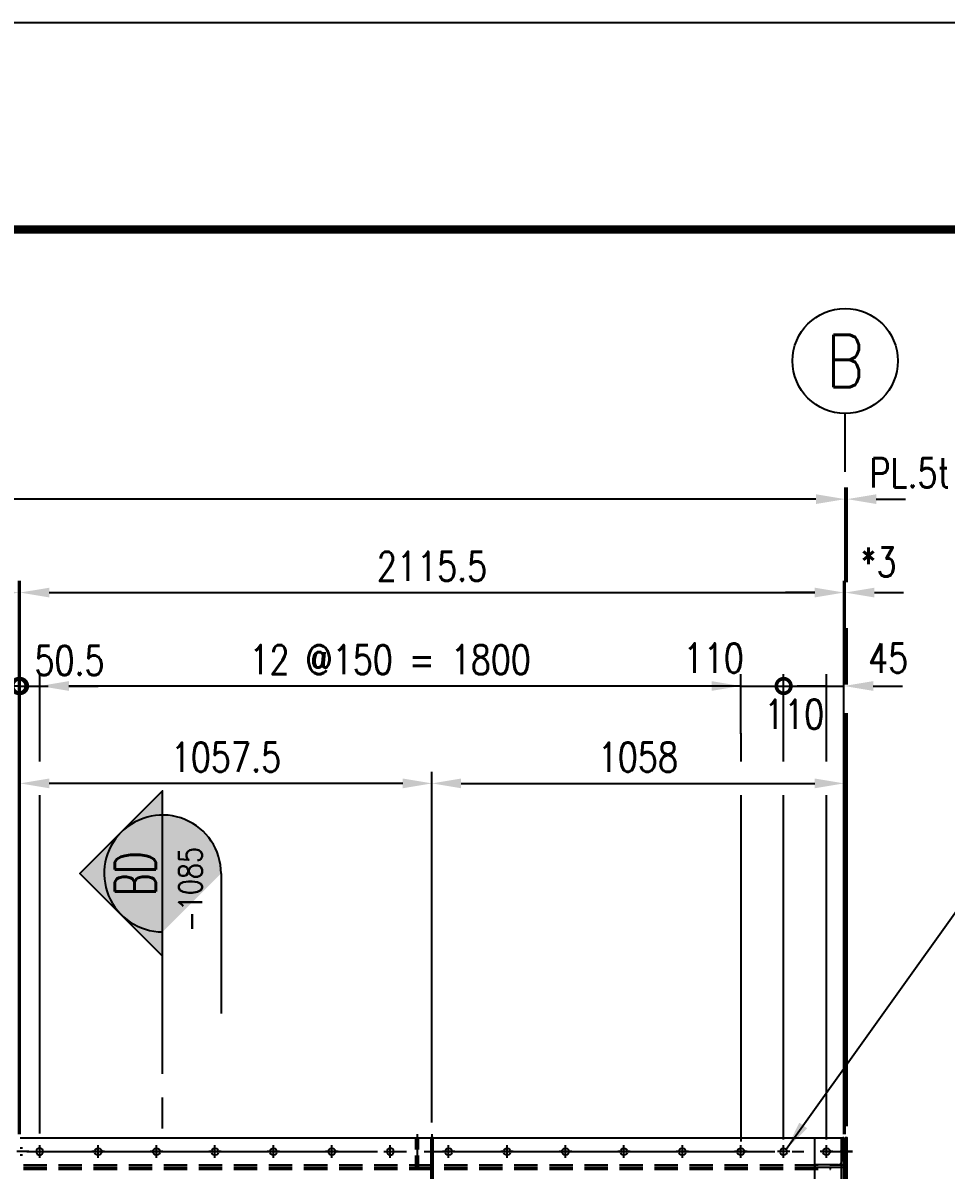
# Model space of a CAD drawing. Header units: millimetres. Extents: x 0 to 232280, y -26939 to 23794.
# Drawn here: x 12831 to 15201, y -5757 to -2810 of the extents above; entities that cross this region are included whole.
import ezdxf
from ezdxf.enums import TextEntityAlignment as Align

# ---------------------------------------------------------------- set-up
doc = ezdxf.new("R2010")
doc.units = ezdxf.units.MM
doc.header["$LTSCALE"] = 30
doc.linetypes.add('JNK-CENTER', pattern=[34, 30, -1.5, 1, -1.5])
doc.linetypes.add('JNK-HIDDEN', pattern=[3, 2, -1])
for name, color, linetype in [('CEN-R', 1, 'JNK-CENTER'), ('CON-C', 4, 'Continuous'), ('CON-G', 3, 'Continuous'), ('CON-W', 7, 'Continuous'), ('CON-Y', 2, 'Continuous'), ('conL-g', 3, 'Continuous'), ('Dim-W', 7, 'Continuous'), ('HID-Y', 2, 'JNK-HIDDEN'), ('STL-OBJT', 7, 'Continuous')]:
    doc.layers.add(name, color=color, linetype=linetype)
doc.styles.add('SIMPLEX', font='simplex.shx', dxfattribs={"width": 0.8})
doc.dimstyles.new('DIM30', dxfattribs={"dimscale": 30, "dimtxt": 2.5, "dimasz": 2.5, "dimexe": 1, "dimexo": 1, "dimgap": 1, "dimtad": 1, "dimdec": 0, "dimdsep": 46, "dimtxsty": 'SIMPLEX', "dimcen": 0, "dimclrd": 7, "dimclre": 7, "dimclrt": 2, "dimadec": 1, "dimazin": 2, "dimtfac": 1, "dimtdec": 0, "dimtix": 1, "dimtmove": 2, "dimatfit": 0, "dimfxl": 1, "dimtolj": 1, "dimtzin": 0, "dimarcsym": 0})
doc.dimstyles.new('DIM40', dxfattribs={"dimscale": 40, "dimtxt": 2.5, "dimasz": 2.5, "dimexe": 1, "dimexo": 1, "dimgap": 1, "dimtad": 1, "dimdec": 0, "dimdsep": 46, "dimtxsty": 'SIMPLEX', "dimcen": 0, "dimclrd": 7, "dimclre": 7, "dimclrt": 2, "dimadec": 1, "dimazin": 2, "dimtfac": 1, "dimtdec": 0, "dimtix": 1, "dimtmove": 2, "dimatfit": 2, "dimfxl": 1, "dimtolj": 1, "dimtzin": 0, "dimarcsym": 1})

# ---------------------------------------------------------------- blocks, each defined once
blk = doc.blocks.new('TITLE')
at = {"color": 7}
blk.add_line((841, 594.8536585365848), (0, 594.8536585365848), dxfattribs=at)
at = {"color": 7, "const_width": 0.7073170731707307}
blk.add_lwpolyline([(823.3170731707312, 577.1707317073162), (27.93902439025055, 577.1707317073162)], dxfattribs=at)
blk = doc.blocks.new('A$C6C3D49BA')
at = {"layer": 'CEN-R'}
blk.add_line((3.492459654808044e-10, 13.97431773116114), (-1.164153218269348e-10, -17.53422687383136), dxfattribs=at)
at = {"layer": 'HID-Y'}
for p, q in [((-8.99999999976717, -9.313225746154785e-10), (-9, -4.999999999825377)), ((9.000000000116415, -8.731149137020111e-10), (9.000000000349246, -4.999999999825377))]:
    blk.add_line(p, q, dxfattribs=at)
blk = doc.blocks.new('A$C27160668')
at = {"layer": 'CEN-R'}
blk.add_line((3.492459654808044e-10, -12.9743177323835), (-1.164153218269348e-10, 18.534226872609), dxfattribs=at)
at = {"layer": 'HID-Y'}
for p, q in [((-8.999999999883585, 5.820766091346741e-11), (-9, 5.999999998603016)), ((9, 0), (9.000000000349246, 5.999999998603016))]:
    blk.add_line(p, q, dxfattribs=at)
blk = doc.blocks.new('A$C2FEE125F')
at = {"layer": 'CEN-R'}
for p, q in [((-16.02568226856238, 0), (16.02568226856238, 0)), ((0, 16.02568226856238), (0, -16.02568226856238))]:
    blk.add_line(p, q, dxfattribs=at)
at = {"layer": 'conL-g'}
blk.add_circle((0, 0), 9, dxfattribs=at)
blk = doc.blocks.new('A$C0E622BE6')
at = {"layer": 'CEN-R'}
blk.add_line((2.328306436538696e-10, 13.9743177308701), (-3.492459654808044e-10, -17.5342268741224), dxfattribs=at)
at = {"layer": 'HID-Y'}
for p, q in [((-8.999999999883585, -3.000000001222361), (-9.000000000116415, -8.999999999941792)), ((9, -3.000000001164153), (9, -9))]:
    blk.add_line(p, q, dxfattribs=at)
blk = doc.blocks.new('SECMARK1')
at = {"layer": 'CON-Y'}
h = blk.add_hatch(color=256, dxfattribs=at)
edge = h.paths.add_edge_path()
edge.add_line((21.82666666666668, 7.071067811865485), (18.29113276073393, 3.535533905932776))
edge.add_arc((21.82666666666668, 4.707345624410664e-14), 5.000000000000002, 44.99999999999977, 135.0000000000001, ccw=False)
edge.add_line((25.36220057259943, 3.535533905932773), (21.82666666666668, 7.071067811865485))
h = blk.add_hatch(color=256, dxfattribs=at)
edge = h.paths.add_edge_path()
edge.add_line((14.75559885480128, 4.707345624410664e-14), (16.82666666666668, 1.689559442740931e-14))
edge.add_arc((21.82666666666668, 4.618527782440651e-14), 5, 135.0000000000001, 180.0000000000003, ccw=False)
edge.add_line((18.29113276073393, 3.535533905932776), (14.75559885480128, 4.707345624410664e-14))
edge = h.paths.add_edge_path()
edge.add_arc((21.82666666666668, 4.736951571734001e-14), 5, 270, 540.0000000000005)
h = blk.add_hatch(color=256, dxfattribs=at)
edge = h.paths.add_edge_path()
edge.add_line((26.82666666666668, 4.332076805060308e-14), (28.89773447853207, 4.736951571734001e-14))
edge.add_line((28.89773447853207, 4.736951571734001e-14), (25.36220057259943, 3.535533905932773))
edge.add_arc((21.82666666666668, 4.951594689828198e-14), 5, -1.1368683772161603e-13, 44.999999999999716, ccw=False)
at = {"layer": 'CON-C'}
blk.add_line((0, 0), (2.633333333333307, 0), dxfattribs=at)
blk.add_lwpolyline([(4.666666666666639, 0), (28.89773447853207, 4.736951571734001e-14), (21.82666666666668, 7.071067811865485), (14.75559885480128, 4.736951571734001e-14)], dxfattribs=at)
at = {"layer": 'CON-Y'}
blk.add_line((21.82666666666668, -4.999999999999953), (9.823333333333341, -4.999999999999953), dxfattribs=at)
blk.add_arc((21.82666666666668, 4.736951571734001e-14), 5, 270, 180.0000000000004, dxfattribs=at)
at = {"layer": 'CON-C', "style": 'SIMPLEX', "width": 0.8}
blk.add_attdef('TAG', text='', height=3.5, dxfattribs=at).set_placement((21.80333333333334, 0.5800000000000568), align=Align.CENTER)
at = {"layer": 'CON-Y', "style": 'SIMPLEX', "width": 0.8}
blk.add_attdef('H0000-0000', text='', height=2, dxfattribs=at).set_placement((24.66333333333334, -3.379999999999943), align=Align.RIGHT)
blk = doc.blocks.new('*D690')
at = {"layer": 'DEFPOINTS', "color": 0, "transparency": 16777216}
for p in [(6739.587615544595, -4033.583586955228), (6739.587615544595, -4049.36094676828), (14941.58761476717, -5694.550472429928)]:
    blk.add_point(p, dxfattribs=at)
at = {"layer": 'Dim-W', "color": 7, "lineweight": -2, "transparency": 16777216}
for p, q in [((6739.587615544595, -4019.36094676828), (6739.587615544595, -4003.583586955228)), ((14941.58761476717, -4297.487635298839), (14941.58761476717, -4003.583586955228)), ((14866.58761476717, -4033.583586955228), (6814.587615544595, -4033.583586955228)), ((14941.58761476717, -4509.616268846803), (14941.58761476717, -4344.77523529073)), ((14941.58761476717, -5664.550472429928), (14941.58761476717, -4583.187080169606))]:
    blk.add_line(p, q, dxfattribs=at)
at = {"layer": 'Dim-W', "color": 7, "transparency": 16777216}
for points in [[(6814.587615544595, -4021.083586955228), (6814.587615544595, -4046.083586955228), (6739.587615544595, -4033.583586955228)], [(14866.58761476717, -4021.083586955228), (14866.58761476717, -4046.083586955228), (14941.58761476717, -4033.583586955228)]]:
    blk.add_solid(points, dxfattribs=at)
at = {"layer": 'Dim-W', "color": 2, "transparency": 16777216, "insert": (10914.58964577941, -3964.2286342388), "char_height": 75, "attachment_point": 5, "style": 'SIMPLEX'}
blk.add_mtext('\\A1;8202', dxfattribs=at)
blk = doc.blocks.new('col-line')
at = {"layer": 'CON-Y'}
blk.add_line((0, 3), (0, 8), dxfattribs=at)
blk.add_circle((0, 12.5), 4.5, dxfattribs=at)
at = {"layer": 'CON-C', "style": 'SIMPLEX', "width": 0.8}
blk.add_attdef('1', text='', height=4.5, dxfattribs=at).set_placement((0, 12.5), align=Align.MIDDLE_CENTER)
blk = doc.blocks.new('*D709')
at = {"layer": 'DEFPOINTS', "color": 0, "transparency": 16777216}
for p in [(12820.08761476696, -4273.583580192793), (12820.08761476696, -5694.550468429416), (12823.08761476696, -5694.550468431584)]:
    blk.add_point(p, dxfattribs=at)
at = {"layer": 'Dim-W', "color": 7, "lineweight": -2, "transparency": 16777216}
for p, q in [((12820.08761476696, -5664.550468429416), (12820.08761476696, -4243.583580192793)), ((12823.08761476696, -5664.550468431584), (12823.08761476696, -4243.583580192793)), ((12745.08761476696, -4273.583580192793), (12670.08761476696, -4273.583580192793)), ((12823.08761476696, -4273.583580192793), (12820.08761476696, -4273.583580192793)), ((12898.08761476696, -4273.583580192793), (12973.08761476696, -4273.583580192793))]:
    blk.add_line(p, q, dxfattribs=at)
at = {"layer": 'Dim-W', "color": 7, "transparency": 16777216}
for points in [[(12745.08761476696, -4261.083580192793), (12745.08761476696, -4286.083580192793), (12820.08761476696, -4273.583580192793)], [(12898.08761476696, -4261.083580192793), (12898.08761476696, -4286.083580192793), (12823.08761476696, -4273.583580192793)]]:
    blk.add_solid(points, dxfattribs=at)
at = {"layer": 'Dim-W', "color": 2, "transparency": 16777216, "insert": (12750.26367468876, -4194.833580192793), "char_height": 75, "attachment_point": 5, "style": 'SIMPLEX'}
blk.add_mtext('\\A1;*3', dxfattribs=at)
blk = doc.blocks.new('_DotSmall')
at = {"color": 0, "linetype": 'ByBlock', "const_width": 0.5}
blk.add_lwpolyline([(-0.0625, 0, 1), (0.0625, 0, 1)], format="xyb", close=True, dxfattribs=at)
blk = doc.blocks.new('*D710')
at = {"layer": 'DEFPOINTS', "color": 0, "transparency": 16777216}
for p in [(12873.58761476724, -4513.583573427521), (12823.08761475121, -5674.550473632111), (12873.58761476724, -5693.52478723135)]:
    blk.add_point(p, dxfattribs=at)
at = {"layer": 'Dim-W', "color": 7, "lineweight": -2, "transparency": 16777216}
for p, q in [((12823.08761475121, -5644.550473632111), (12823.08761475121, -4483.583573427521)), ((12873.58761476724, -4707.504896410301), (12873.58761476724, -4483.583573427521)), ((12823.08761475121, -4513.583573427521), (12748.08761475121, -4513.583573427521)), ((12823.08761475121, -4513.583573427521), (12873.58761476724, -4513.583573427521)), ((12948.58761476724, -4513.583573427521), (13023.58761476724, -4513.583573427521)), ((12873.58761476724, -5663.52478723135), (12873.58761476724, -4794.090362687562))]:
    blk.add_line(p, q, dxfattribs=at)
at = {"layer": 'Dim-W', "color": 7, "transparency": 16777216}
blk.add_solid([(12948.58761476724, -4501.083573427521), (12948.58761476724, -4526.083573427521), (12873.58761476724, -4513.583573427521)], dxfattribs=at)
at = {"layer": 'Dim-W', "color": 7, "lineweight": -2, "transparency": 16777216, "xscale": 75, "yscale": 75, "zscale": 75}
blk.add_blockref('_DotSmall', (12823.08761475121, -4513.583573427521), dxfattribs=at)
at = {"layer": 'Dim-W', "color": 2, "transparency": 16777216, "insert": (12950.33039222156, -4448.046859438567), "char_height": 75, "attachment_point": 5, "style": 'SIMPLEX'}
blk.add_mtext('\\A1;50.5', dxfattribs=at)
blk = doc.blocks.new('*D711')
at = {"layer": 'DEFPOINTS', "color": 0, "transparency": 16777216}
for p in [(12731.08761476713, -4513.583573427521), (12820.08761476696, -5674.550473632111), (12731.08761476713, -5693.524787278147)]:
    blk.add_point(p, dxfattribs=at)
at = {"layer": 'Dim-W', "color": 7, "lineweight": -2, "transparency": 16777216}
for p, q in [((12731.08761476713, -4707.504896410301), (12731.08761476713, -4483.583573427521)), ((12820.08761476696, -5644.550473632111), (12820.08761476696, -4483.583573427521)), ((12731.08761476713, -4513.583573427521), (12656.08761476713, -4513.583573427521)), ((12820.08761476696, -4513.583573427521), (12731.08761476713, -4513.583573427521)), ((12820.08761476696, -4513.583573427521), (12895.08761476696, -4513.583573427521)), ((12731.08761476713, -5663.524787278147), (12731.08761476713, -4794.090362687562))]:
    blk.add_line(p, q, dxfattribs=at)
at = {"layer": 'Dim-W', "color": 7, "lineweight": -2, "transparency": 16777216, "xscale": 75, "yscale": 75, "zscale": 75, "rotation": 180}
blk.add_blockref('_DotSmall', (12820.08761476696, -4513.583573427521), dxfattribs=at)
at = {"layer": 'Dim-W', "color": 2, "transparency": 16777216, "insert": (12672.07348662215, -4580.904020759766), "char_height": 75, "attachment_point": 5, "style": 'SIMPLEX'}
blk.add_mtext('\\A1;89', dxfattribs=at)
blk = doc.blocks.new('_None')
blk = doc.blocks.new('*D712')
at = {"layer": 'DEFPOINTS', "color": 0, "transparency": 16777216}
for p in [(14938.58761476694, -4273.58356801531), (12823.08761476697, -5694.550461608349), (14938.58761476694, -5694.550458899283)]:
    blk.add_point(p, dxfattribs=at)
at = {"layer": 'Dim-W', "color": 7, "lineweight": -2, "transparency": 16777216}
for p, q in [((12823.08761476697, -5664.550461608349), (12823.08761476697, -4243.58356801531)), ((14938.58761476694, -5664.550458899283), (14938.58761476694, -4243.58356801531)), ((12898.08761476697, -4273.58356801531), (14863.58761476694, -4273.58356801531))]:
    blk.add_line(p, q, dxfattribs=at)
at = {"layer": 'Dim-W', "color": 7, "transparency": 16777216}
for points in [[(12898.08761476697, -4261.08356801531), (12898.08761476697, -4286.08356801531), (12823.08761476697, -4273.58356801531)], [(14863.58761476694, -4261.08356801531), (14863.58761476694, -4286.08356801531), (14938.58761476694, -4273.58356801531)]]:
    blk.add_solid(points, dxfattribs=at)
at = {"layer": 'Dim-W', "color": 2, "transparency": 16777216, "insert": (13880.83761476696, -4206.08356801531), "char_height": 75, "attachment_point": 5, "style": 'SIMPLEX'}
blk.add_mtext('\\A1;2115.5', dxfattribs=at)
blk = doc.blocks.new('*D713')
at = {"layer": 'DEFPOINTS', "color": 0, "transparency": 16777216}
for p in [(14941.58761476697, -4273.583568012353), (14938.58761476694, -5694.550458899283), (14941.58761476697, -5694.550458899283)]:
    blk.add_point(p, dxfattribs=at)
at = {"layer": 'Dim-W', "color": 7, "lineweight": -2, "transparency": 16777216}
for p, q in [((14938.58761476694, -5664.550458899283), (14938.58761476694, -4243.583568012353)), ((14941.58761476697, -4297.487621768192), (14941.58761476697, -4243.583568012353)), ((14863.58761476694, -4273.583568012353), (14788.58761476694, -4273.583568012353)), ((14938.58761476694, -4273.583568012353), (14941.58761476697, -4273.583568012353)), ((15016.58761476697, -4273.583568012353), (15091.58761476697, -4273.583568012353)), ((14941.58761476697, -4509.616268846803), (14941.58761476697, -4344.775221760081)), ((14941.58761476697, -5664.550458899283), (14941.58761476697, -4583.187080169606))]:
    blk.add_line(p, q, dxfattribs=at)
at = {"layer": 'Dim-W', "color": 7, "transparency": 16777216}
for points in [[(14863.58761476694, -4261.083568012353), (14863.58761476694, -4286.083568012353), (14938.58761476694, -4273.583568012353)], [(15016.58761476697, -4261.083568012353), (15016.58761476697, -4286.083568012353), (14941.58761476697, -4273.583568012353)]]:
    blk.add_solid(points, dxfattribs=at)
at = {"layer": 'Dim-W', "color": 2, "transparency": 16777216, "insert": (15027.55001837729, -4195.131101676154), "char_height": 75, "attachment_point": 5, "style": 'SIMPLEX'}
blk.add_mtext('\\A1;*3', dxfattribs=at)
blk = doc.blocks.new('*D714')
at = {"layer": 'DEFPOINTS', "color": 0, "transparency": 16777216}
for p in [(12873.58761476724, -4513.583573427521), (14673.58761476724, -4664.937134975418), (12873.58761476724, -5693.52478723135)]:
    blk.add_point(p, dxfattribs=at)
at = {"layer": 'Dim-W', "color": 7, "lineweight": -2, "transparency": 16777216}
for p, q in [((12873.58761476724, -4707.504896410301), (12873.58761476724, -4483.583573427521)), ((14673.58761476724, -4634.937134975418), (14673.58761476724, -4483.583573427521)), ((14598.58761476724, -4513.583573427521), (12948.58761476724, -4513.583573427521)), ((12873.58761476724, -5663.52478723135), (12873.58761476724, -4833.207081373741))]:
    blk.add_line(p, q, dxfattribs=at)
at = {"layer": 'Dim-W', "color": 7, "transparency": 16777216}
for points in [[(12948.58761476724, -4501.083573427521), (12948.58761476724, -4526.083573427521), (12873.58761476724, -4513.583573427521)], [(14598.58761476724, -4501.083573427521), (14598.58761476724, -4526.083573427521), (14673.58761476724, -4513.583573427521)]]:
    blk.add_solid(points, dxfattribs=at)
at = {"layer": 'Dim-W', "color": 2, "transparency": 16777216, "insert": (13773.58761476724, -4446.083573427521), "char_height": 75, "attachment_point": 5, "style": 'SIMPLEX'}
blk.add_mtext('\\A1;12 @150 = 1800', dxfattribs=at)
blk = doc.blocks.new('*D715')
at = {"layer": 'DEFPOINTS', "color": 0, "transparency": 16777216}
for p in [(14938.58761476793, -4513.583573424561), (14893.58761476703, -5708.524773924632), (14938.58761476793, -5694.550456193208)]:
    blk.add_point(p, dxfattribs=at)
at = {"layer": 'Dim-W', "color": 7, "lineweight": -2, "transparency": 16777216}
for p, q in [((14893.58761476703, -4707.504896410301), (14893.58761476703, -4483.583573424561)), ((14938.58761476793, -5664.550456193208), (14938.58761476793, -4483.583573424561)), ((14893.58761476703, -4513.583573424561), (14818.58761476703, -4513.583573424561)), ((14893.58761476703, -4513.583573424561), (14938.58761476793, -4513.583573424561)), ((15013.58761476793, -4513.583573424561), (15088.58761476793, -4513.583573424561)), ((14893.58761476703, -5678.524773924632), (14893.58761476703, -4794.090362687562))]:
    blk.add_line(p, q, dxfattribs=at)
at = {"layer": 'Dim-W', "color": 7, "transparency": 16777216}
blk.add_solid([(15013.58761476793, -4501.083573424561), (15013.58761476793, -4526.083573424561), (14938.58761476793, -4513.583573424561)], dxfattribs=at)
at = {"layer": 'Dim-W', "color": 2, "transparency": 16777216, "insert": (15052.11779916397, -4441.849311872224), "char_height": 75, "attachment_point": 5, "style": 'SIMPLEX'}
blk.add_mtext('\\A1;45', dxfattribs=at)
blk = doc.blocks.new('*D716')
at = {"layer": 'DEFPOINTS', "color": 0, "transparency": 16777216}
for p in [(14946.587614767, -4033.583586955228), (14941.587614767, -5674.550468370622), (14946.587614767, -5674.550468370622)]:
    blk.add_point(p, dxfattribs=at)
at = {"layer": 'Dim-W', "color": 7, "lineweight": -2, "transparency": 16777216}
for p, q in [((14941.587614767, -4509.616268846803), (14941.587614767, -4003.583586955228)), ((14946.587614767, -4247.029996396715), (14946.587614767, -4003.583586955228)), ((14866.587614767, -4033.583586955228), (14791.587614767, -4033.583586955228)), ((14941.587614767, -4033.583586955228), (14946.587614767, -4033.583586955228)), ((15021.587614767, -4033.583586955228), (15096.587614767, -4033.583586955228)), ((14946.587614767, -4509.616268846803), (14946.587614767, -4364.742356258434)), ((14941.587614767, -5016.43561361625), (14941.587614767, -4583.187080169606)), ((14946.587614767, -5644.550468370622), (14946.587614767, -4583.187080169606)), ((14941.587614767, -5644.550468370622), (14941.587614767, -5071.502545620107))]:
    blk.add_line(p, q, dxfattribs=at)
at = {"layer": 'Dim-W', "color": 7, "transparency": 16777216}
for points in [[(14866.587614767, -4021.083586955228), (14866.587614767, -4046.083586955228), (14941.587614767, -4033.583586955228)], [(15021.587614767, -4021.083586955228), (15021.587614767, -4046.083586955228), (14946.587614767, -4033.583586955228)]]:
    blk.add_solid(points, dxfattribs=at)
at = {"layer": 'Dim-W', "color": 2, "transparency": 16777216, "insert": (15107.10920110447, -3966.083586955228), "char_height": 75, "attachment_point": 5, "style": 'SIMPLEX'}
blk.add_mtext('\\A1;PL.5t', dxfattribs=at)
blk = doc.blocks.new('*D614')
at = {"layer": 'DEFPOINTS', "color": 0, "transparency": 16777216}
for p in [(14938.58761476694, -4763.733960848209), (14938.58761476694, -4763.733960848194), (13880.58761476696, -5664.550472352625)]:
    blk.add_point(p, dxfattribs=at)
at = {"layer": 'Dim-W', "color": 7, "lineweight": -2, "transparency": 16777216}
for p, q in [((13880.58761476696, -5634.550472352625), (13880.58761476696, -4733.733960848194)), ((13955.58761476696, -4763.733960848194), (14863.58761476694, -4763.733960848194))]:
    blk.add_line(p, q, dxfattribs=at)
at = {"layer": 'Dim-W', "color": 7, "transparency": 16777216}
for points in [[(13955.58761476696, -4751.233960848194), (13955.58761476696, -4776.233960848194), (13880.58761476696, -4763.733960848194)], [(14863.58761476694, -4751.233960848194), (14863.58761476694, -4776.233960848194), (14938.58761476694, -4763.733960848194)]]:
    blk.add_solid(points, dxfattribs=at)
at = {"layer": 'Dim-W', "color": 2, "transparency": 16777216, "insert": (14409.58761476695, -4696.233960848194), "char_height": 75, "attachment_point": 5, "style": 'SIMPLEX'}
blk.add_mtext('\\A1;1058', dxfattribs=at)
blk = doc.blocks.new('*D615')
at = {"layer": 'DEFPOINTS', "color": 0, "transparency": 16777216}
for p in [(12823.08761475121, -4763.733960850783), (12823.08761475121, -5674.550473632111), (13880.58761476696, -5664.550472352625)]:
    blk.add_point(p, dxfattribs=at)
at = {"layer": 'Dim-W', "color": 7, "lineweight": -2, "transparency": 16777216}
for p, q in [((12823.08761475121, -5644.550473632111), (12823.08761475121, -4733.733960850783)), ((13880.58761476696, -5634.550472352625), (13880.58761476696, -4733.733960850783)), ((13805.58761476696, -4763.733960850783), (12898.08761475121, -4763.733960850783))]:
    blk.add_line(p, q, dxfattribs=at)
at = {"layer": 'Dim-W', "color": 7, "transparency": 16777216}
for points in [[(12898.08761475121, -4751.233960850783), (12898.08761475121, -4776.233960850783), (12823.08761475121, -4763.733960850783)], [(13805.58761476696, -4751.233960850783), (13805.58761476696, -4776.233960850783), (13880.58761476696, -4763.733960850783)]]:
    blk.add_solid(points, dxfattribs=at)
at = {"layer": 'Dim-W', "color": 2, "transparency": 16777216, "insert": (13351.83761475909, -4696.233960850783), "char_height": 75, "attachment_point": 5, "style": 'SIMPLEX'}
blk.add_mtext('\\A1;1057.5', dxfattribs=at)
blk = doc.blocks.new('*D718')
at = {"layer": 'DEFPOINTS', "color": 0, "transparency": 16777216}
for p in [(14783.58761476724, -4513.583573427521), (14783.58761476724, -4654.961966892119), (14673.58761476724, -4666.624070701419)]:
    blk.add_point(p, dxfattribs=at)
at = {"layer": 'Dim-W', "color": 7, "lineweight": -2, "transparency": 16777216}
for p, q in [((14673.58761476724, -4636.624070701419), (14673.58761476724, -4483.583573427521)), ((14783.58761476724, -4624.961966892119), (14783.58761476724, -4483.583573427521)), ((14673.58761476724, -4513.583573427521), (14598.58761476724, -4513.583573427521)), ((14673.58761476724, -4513.583573427521), (14783.58761476724, -4513.583573427521)), ((14783.58761476724, -4513.583573427521), (14858.58761476724, -4513.583573427521))]:
    blk.add_line(p, q, dxfattribs=at)
at = {"layer": 'Dim-W', "color": 7, "lineweight": -2, "transparency": 16777216, "xscale": 75, "yscale": 75, "zscale": 75, "rotation": 180}
blk.add_blockref('_DotSmall', (14783.58761476724, -4513.583573427521), dxfattribs=at)
at = {"layer": 'Dim-W', "color": 2, "transparency": 16777216, "insert": (14604.02514629441, -4441.849311875183), "char_height": 75, "attachment_point": 5, "style": 'SIMPLEX'}
blk.add_mtext('\\A1;110', dxfattribs=at)
blk = doc.blocks.new('*D719')
at = {"layer": 'DEFPOINTS', "color": 0, "transparency": 16777216}
for p in [(14893.58761476703, -4513.583573424561), (14893.58761476703, -4654.961966889159), (14783.58761476703, -5708.524773924632)]:
    blk.add_point(p, dxfattribs=at)
at = {"layer": 'Dim-W', "color": 7, "lineweight": -2, "transparency": 16777216}
for p, q in [((14783.58761476703, -4707.504896410301), (14783.58761476703, -4483.583573424561)), ((14893.58761476703, -4624.961966889159), (14893.58761476703, -4483.583573424561)), ((14783.58761476703, -4513.583573424561), (14893.58761476703, -4513.583573424561)), ((14783.58761476703, -5678.524773924632), (14783.58761476703, -4794.090362687562))]:
    blk.add_line(p, q, dxfattribs=at)
at = {"layer": 'Dim-W', "color": 2, "transparency": 16777216, "insert": (14810.56907650214, -4585.985112724706), "char_height": 75, "attachment_point": 5, "style": 'SIMPLEX'}
blk.add_mtext('\\A1;110', dxfattribs=at)

msp = doc.modelspace()

# ---------------------------------------------------------------- hatches: boundary and pattern name
at = {"layer": 'CON-W'}
h = msp.add_hatch(color=256, dxfattribs=at)
h.paths.add_polyline_path([(14938.58761476697, -5709.550471077038), (14932.58761476697, -5709.550471076951), (14932.58761476697, -5700.550471077097), (14938.58761476697, -5700.550471076747)])
h.paths.add_polyline_path([(14938.58761476697, -5718.550471077097), (14932.58761476697, -5718.55047107698), (14932.58761476697, -5709.550471076951), (14938.58761476697, -5709.550471077038)])
h = msp.add_hatch(color=256, dxfattribs=at)
h.paths.add_polyline_path([(14938.58761476697, -5709.550471077038), (14932.58761476697, -5709.550471076951), (14932.58761476697, -5700.550471077097), (14938.58761476697, -5700.550471076747)])
h.paths.add_polyline_path([(14938.58761476697, -5718.550471077097), (14932.58761476697, -5718.55047107698), (14932.58761476697, -5709.550471076951), (14938.58761476697, -5709.550471077038)])
h = msp.add_hatch(color=256, dxfattribs=at)
h.paths.add_polyline_path([(14941.58761476697, -5709.550471077067), (14946.58761476697, -5709.550471077155), (14946.58761476697, -5718.550471076805), (14941.58761476697, -5718.550471077038)])
h.paths.add_polyline_path([(14941.58761476697, -5700.550471076689), (14946.58761476697, -5700.550471076922), (14946.58761476697, -5709.550471077155), (14941.58761476697, -5709.550471077067)])
h = msp.add_hatch(color=256, dxfattribs=at)
h.paths.add_polyline_path([(14941.58761476697, -5709.550471077067), (14946.58761476697, -5709.550471077155), (14946.58761476697, -5718.550471076805), (14941.58761476697, -5718.550471077038)])
h.paths.add_polyline_path([(14941.58761476697, -5700.550471076689), (14946.58761476697, -5700.550471076922), (14946.58761476697, -5709.550471077155), (14941.58761476697, -5709.550471077067)])

# ---------------------------------------------------------------- linework, layer by layer
at = {"layer": 'CEN-R'}
for p, q in [((13842.53762429192, -5664.550472665847), (13842.53762429192, -5749.550472665847)), ((13880.5876147592, -5664.550472353556), (13880.58761475911, -7134.550465588509)), ((6720.613297035401, -5709.550468370615), (14960.56193249927, -5709.550465664544))]:
    msp.add_line(p, q, dxfattribs=at)
at = {"layer": 'CON-G'}
for p, q in [((12823.08761475276, -5674.550473627794), (14938.58761475121, -5674.550471076689)), ((12823.08761475121, -5674.550473632111), (14938.58761475121, -5674.550471076689)), ((14863.58761476706, -6399.550468370879), (14863.58761476697, -5674.550471076689)), ((14932.58761476706, -6399.550468370879), (14932.58761476697, -5674.550471076689)), ((14938.58761476706, -6399.550468370879), (14938.58761476697, -5674.550471076689))]:
    msp.add_line(p, q, dxfattribs=at)
msp.add_lwpolyline([(13877.58761475911, -7124.550465588509), (13883.58761475911, -7124.550465588509), (13883.5876147592, -5674.550472353556), (13877.5876147592, -5674.550472353556)], close=True, dxfattribs=at)
msp.add_lwpolyline([(14946.58761476706, -6399.550468370877), (14946.58761476697, -5674.550471076689), (14941.58761476697, -5674.550471076689), (14941.58761476706, -6399.550468370877)], dxfattribs=at)
at = {"layer": 'Dim-W'}
for p, q in [((14673.58761476724, -4634.937134975418), (14673.58761476724, -4707.504896410301)), ((14673.58761476724, -4794.090362687562), (14673.58761476724, -5683.735819117745))]:
    msp.add_line(p, q, dxfattribs=at)
at = {"layer": 'HID-Y'}
for p, q in [((12832.0876147685, -5743.550470921822), (14938.58761476697, -5743.550471076689)), ((12832.08761476696, -5743.550470926139), (14938.58761476697, -5743.550471076689)), ((12832.0876147685, -5749.550468215748), (14938.58761476697, -5749.550468370615)), ((12832.08761476696, -5749.550468220064), (14938.58761476697, -5749.550468370615)), ((12832.08761476852, -5754.550468215733), (14903.58761476697, -5754.550468370615)), ((12832.08761476697, -5754.55046822005), (14903.58761476697, -5754.550468370615)), ((14903.58761476697, -5754.550468370615), (14903.58761476697, -5749.550468370615)), ((14903.58761476697, -5754.550468370615), (14903.58761476697, -5749.550468370615))]:
    msp.add_line(p, q, dxfattribs=at)
at = {"layer": 'HID-Y', "ltscale": 0.5}
msp.add_lwpolyline([(13839.53762429192, -5674.550472665847), (13845.53762429192, -5674.550472665847), (13845.53762429192, -5749.550472665847), (13839.53762429192, -5749.550472665847)], close=True, dxfattribs=at)
at = {"layer": 'HID-Y'}
msp.add_lwpolyline([(14938.58761476697, -5749.550468370615), (14938.58761476697, -5674.550468370615), (14936.58761476697, -5674.550468370615, 0.4142135623730952), (14932.58761476697, -5678.550468370615), (14932.58761476697, -5735.050468370615, -0.4142135623730949), (14924.08761476697, -5743.550468370615), (14867.58761476697, -5743.550468370615, 0.4142135623730952), (14863.58761476697, -5747.550468370615), (14863.58761476697, -5749.550468370615)], format="xyb", close=True, dxfattribs=at)
msp.add_lwpolyline([(14938.58761476697, -5749.550468370615), (14938.58761476697, -5674.550468370615), (14936.58761476697, -5674.550468370615, 0.4142135623730952), (14932.58761476697, -5678.550468370615), (14932.58761476697, -5735.050468370615, -0.4142135623730949), (14924.08761476697, -5743.550468370615), (14867.58761476697, -5743.550468370615, 0.4142135623730952), (14863.58761476697, -5747.550468370615), (14863.58761476697, -5749.550468370615)], format="xyb", close=True, dxfattribs=at)

# ---------------------------------------------------------------- block references
at = {"linetype": 'ByBlock', "xscale": 29.99999999699995, "yscale": 29.99999999699995, "zscale": 29.99999999699995}
msp.add_blockref('TITLE', (1.198058801309034e-05, -20655.88268057358), dxfattribs=at)
at = {"layer": 'CON-G', "xscale": -1, "rotation": 180}
for p in [(12873.58761476724, -5709.550469499913), (13773.58761476724, -5709.550464984022)]:
    msp.add_blockref('A$C2FEE125F', p, dxfattribs=at)
at = {"layer": 'CON-G', "rotation": 180}
for p in [(13023.58761476724, -5709.550465638991), (13173.58761476724, -5709.550465420669), (13323.58761476724, -5709.550465202345), (13473.58761476724, -5709.550464984022), (13623.58761476724, -5709.550466103619), (13923.58761476724, -5709.550465343424), (14073.58761476724, -5709.550465125101), (14223.58761476724, -5709.550464906777), (14373.58761476724, -5709.550464688455), (14523.58761476724, -5709.550465808052), (14673.58761476724, -5709.550468352123), (14783.58761476724, -5709.550468352123), (14893.58761476724, -5709.550468352123)]:
    msp.add_blockref('A$C2FEE125F', p, dxfattribs=at)
at = {"layer": 'CON-W'}
ref = msp.add_blockref('SECMARK1', (13189.13760174334, -5649.92988232161), dxfattribs=dict(at, xscale=30, yscale=30, zscale=30, rotation=90))
ref.add_attrib('H0000-0000', '-1085', dxfattribs={"layer": 'CON-Y', "height": 60, "rotation": 90, "style": 'SIMPLEX', "width": 0.8}).set_placement((13290.53760174334, -4927.275299326551), align=Align.RIGHT)
ref.add_attrib('TAG', 'BD', dxfattribs={"layer": 'CON-C', "height": 105, "rotation": 90, "style": 'SIMPLEX', "width": 0.6}).set_placement((13171.73760174334, -4995.829882321612), align=Align.CENTER)
at = {"layer": 'Dim-W', "xscale": 30, "yscale": 30, "zscale": 30}
msp.add_blockref('col-line', (14941.58761476729, -4053.583586955312), dxfattribs=at).add_auto_attribs({'1': 'B'})
at = {"layer": 'STL-OBJT', "rotation": 270}
for p in [(12832.08761297621, -5709.550470378979), (12832.08761375414, -5709.550467672905)]:
    msp.add_blockref('A$C0E622BE6', p, dxfattribs=at)
at = {"layer": 'STL-OBJT', "xscale": -1, "rotation": 270}
for name, p in [('A$C27160668', (14932.58760620829, -5709.550471077097)), ('A$C27160668', (14932.58760620829, -5709.550471077097)), ('A$C6C3D49BA', (14946.58761476785, -5709.550471077038)), ('A$C6C3D49BA', (14946.58761476785, -5709.550471077038))]:
    msp.add_blockref(name, p, dxfattribs=at)

# ---------------------------------------------------------------- dimensions: what is measured, and where the dimension line sits
at = {"layer": 'Dim-W'}
dim = msp.add_linear_dim(base=(6739.587615544595, -4033.583586955228), p1=(14941.58761476717, -5694.550472429928), p2=(6739.587615544595, -4049.36094676828), angle=180, dimstyle='DIM30', dxfattribs=at)
dim.commit()
dim.dimension.update_dxf_attribs({"geometry": '*D690', "text_midpoint": (10914.58964577941, -3964.2286342388), "dimtype": 160})
for base, p1, p2, text, picture, middle in [((14946.587614767, -4033.583586955228), (14941.587614767, -5674.550468370622), (14946.587614767, -5674.550468370622), 'PL.<>t', '*D716', (15107.10920110447, -3966.083586955228)), ((14941.58761476697, -4273.583568012353), (14938.58761476694, -5694.550458899283), (14941.58761476697, -5694.550458899283), '*<>', '*D713', (15027.55001837729, -4195.131101676154))]:
    dim = msp.add_linear_dim(base=base, p1=p1, p2=p2, text=text, dimstyle='DIM30', dxfattribs=at)
    dim.commit()
    dim.dimension.update_dxf_attribs({"geometry": picture, "text_midpoint": middle, "dimtype": 160})
dim = msp.add_linear_dim(base=(12820.08761476696, -4273.583580192793), p1=(12823.08761476696, -5694.550468431584), p2=(12820.08761476696, -5694.550468429416), angle=180, text='*<>', dimstyle='DIM30', dxfattribs=at)
dim.commit()
dim.dimension.update_dxf_attribs({"geometry": '*D709', "text_midpoint": (12750.26367468876, -4194.833580192793), "dimtype": 160})
dim = msp.add_linear_dim(base=(14938.58761476694, -4273.58356801531), p1=(12823.08761476697, -5694.550461608349), p2=(14938.58761476694, -5694.550458899283), dimstyle='DIM30', override={"dimdec": 1}, dxfattribs=at)
dim.commit()
dim.dimension.update_dxf_attribs({"geometry": '*D712', "text_midpoint": (13880.83761476696, -4206.08356801531)})
dim = msp.add_linear_dim(base=(12873.58761476724, -4513.583573427521), p1=(14673.58761476724, -4664.937134975418), p2=(12873.58761476724, -5693.52478723135), angle=180, text='12 @150 = <>', dimstyle='DIM30', dxfattribs=at)
dim.commit()
dim.dimension.update_dxf_attribs({"geometry": '*D714', "text_midpoint": (13773.58761476724, -4446.083573427521)})
for base, p1, p2, override, picture, middle in [((12873.58761476724, -4513.583573427521), (12823.08761475121, -5674.550473632111), (12873.58761476724, -5693.52478723135), {"dimdec": 1, "dimblk1": 'DotSmall', "dimsah": 1}, '*D710', (12950.33039222156, -4448.046859438567)), ((14783.58761476724, -4513.583573427521), (14673.58761476724, -4666.624070701419), (14783.58761476724, -4654.961966892119), {"dimblk1": 'None', "dimblk2": 'DotSmall', "dimsah": 1}, '*D718', (14604.02514629441, -4441.849311875183)), ((14938.58761476793, -4513.583573424561), (14893.58761476703, -5708.524773924632), (14938.58761476793, -5694.550456193208), {"dimblk1": 'None', "dimsah": 1}, '*D715', (15052.11779916397, -4441.849311872224)), ((14893.58761476703, -4513.583573424561), (14783.58761476703, -5708.524773924632), (14893.58761476703, -4654.961966889159), {"dimblk1": 'None', "dimblk2": 'None', "dimsah": 1}, '*D719', (14810.56907650214, -4585.985112724706))]:
    dim = msp.add_linear_dim(base=base, p1=p1, p2=p2, dimstyle='DIM30', override=override, dxfattribs=at)
    dim.commit()
    dim.dimension.update_dxf_attribs({"geometry": picture, "text_midpoint": middle, "dimtype": 160})
dim = msp.add_linear_dim(base=(12731.08761476713, -4513.583573427521), p1=(12820.08761476696, -5674.550473632111), p2=(12731.08761476713, -5693.524787278147), angle=180, dimstyle='DIM30', override={"dimdec": 1, "dimblk1": 'DotSmall', "dimblk2": 'None', "dimsah": 1}, dxfattribs=at)
dim.commit()
dim.dimension.update_dxf_attribs({"geometry": '*D711', "text_midpoint": (12672.07348662215, -4580.904020759766), "dimtype": 160})
for base, p2, picture, middle in [((12823.08761475121, -4763.733960850783), (12823.08761475121, -5674.550473632111), '*D615', (13351.83761475909, -4696.233960850783)), ((14938.58761476694, -4763.733960848194), (14938.58761476694, -4763.733960848209), '*D614', (14409.58761476695, -4696.233960848194))]:
    dim = msp.add_linear_dim(base=base, p1=(13880.58761476696, -5664.550472352625), p2=p2, angle=180, dimstyle='DIM30', override={"dimdec": 1}, dxfattribs=at)
    dim.commit()
    dim.dimension.update_dxf_attribs({"geometry": picture, "text_midpoint": middle})

# ---------------------------------------------------------------- leaders
at = {"layer": 'STL-OBJT'}
msp.add_leader([(14790.38617144538, -5703.653042888913), (15305.83295919672, -4980.493663742534)], dimstyle='DIM40', override={"dimscale": 30, "dimdec": 1, "dimtdec": 1, "dimtix": 0, "dimtfill": 1}, dxfattribs=at)

doc.saveas('drawing.dxf')
